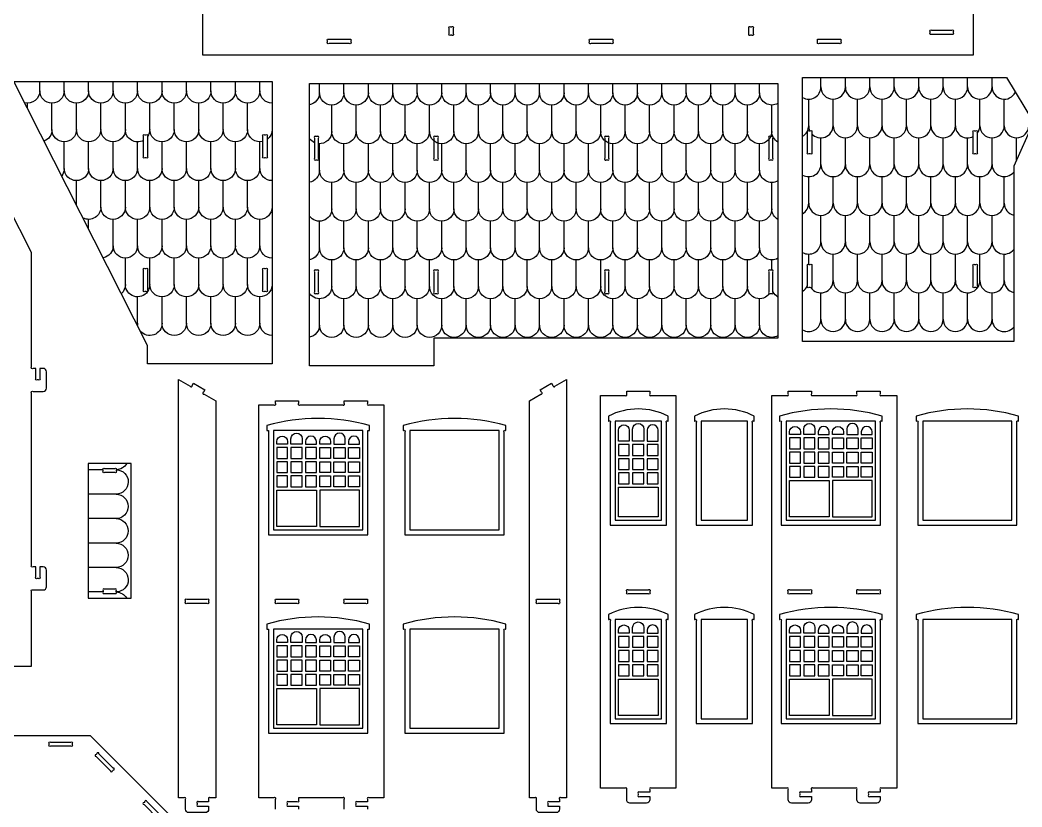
# Model space of a CAD drawing. Extents: x -923 to 1153, y -842 to 974.
# Drawn here: x -401 to 326, y -552 to 19 of the extents above; entities that cross this region are included whole.
import ezdxf

# ---------------------------------------------------------------- set-up
doc = ezdxf.new("R2010")
doc.units = 0
doc.header["$MEASUREMENT"] = 0
doc.layers.get('0').update_dxf_attribs({"linetype": 'CONTINUOUS'})

msp = doc.modelspace()

# ---------------------------------------------------------------- linework, layer by layer
for points in [[(290.22, 29.35), (290.22, -6.03), (-268.72, -6.03), (-268.72, 44.93)], [(-386.93, -32.1), (-386.93, -25.24)], [(-369.19, -32.1), (-369.19, -25.24)], [(-351.45, -32.1), (-351.45, -25.24)], [(-333.71, -32.1), (-333.71, -25.24)], [(-315.97, -32.1), (-315.97, -25.24)], [(-298.23, -32.1), (-298.23, -25.24)], [(-280.49, -32.1), (-280.49, -25.24)], [(-262.75, -32.1), (-262.75, -25.24)], [(-245.01, -32.1), (-245.01, -25.24)], [(-227.27, -32.1), (-227.27, -25.24)], [(-184, -33.45), (-184, -26.59)], [(-166.26, -33.45), (-166.26, -26.59)], [(-148.52, -33.45), (-148.52, -26.59)], [(-130.78, -33.45), (-130.78, -26.59)], [(-113.04, -33.45), (-113.04, -26.59)], [(-95.3, -33.45), (-95.3, -26.59)], [(-77.56, -33.45), (-77.56, -26.59)], [(-59.82, -33.45), (-59.82, -26.59)], [(-42.08, -33.45), (-42.08, -26.59)], [(-24.34, -33.45), (-24.34, -26.59)], [(-6.6, -33.45), (-6.6, -26.59)], [(11.14, -33.45), (11.14, -26.59)], [(28.88, -33.45), (28.88, -26.59)], [(46.62, -33.45), (46.62, -26.59)], [(64.36, -33.45), (64.36, -26.59)], [(82.1, -33.45), (82.1, -26.59)], [(99.84, -33.45), (99.84, -26.59)], [(117.58, -33.45), (117.58, -26.59)], [(135.32, -33.45), (135.32, -26.59)], [(179.76, -29.21), (179.76, -22.35)], [(197.5, -29.21), (197.5, -22.35)], [(215.24, -29.21), (215.24, -22.35)], [(232.98, -29.21), (232.98, -22.35)], [(250.72, -29.21), (250.72, -22.35)], [(268.46, -29.21), (268.46, -22.35)], [(286.2, -29.21), (286.2, -22.35)], [(303.94, -29.21), (303.94, -22.35)], [(-395.8, -44.71), (-395.8, -40.97)], [(-378.06, -60.2), (-378.06, -40.97)], [(-360.32, -60.2), (-360.32, -40.97)], [(-342.58, -60.2), (-342.58, -40.97)], [(-324.84, -60.2), (-324.84, -40.97)], [(-307.1, -60.2), (-307.1, -40.97)], [(-289.36, -60.2), (-289.36, -40.97)], [(-271.62, -60.2), (-271.62, -40.97)], [(-253.88, -60.2), (-253.88, -40.97)], [(-236.14, -60.2), (-236.14, -40.97)], [(-175.13, -61.55), (-175.13, -42.32)], [(-157.39, -61.55), (-157.39, -42.32)], [(-139.65, -61.55), (-139.65, -42.32)], [(-121.91, -61.55), (-121.91, -42.32)], [(-104.17, -61.55), (-104.17, -42.32)], [(-86.43, -61.55), (-86.43, -42.32)], [(-68.69, -61.55), (-68.69, -42.32)], [(-50.95, -61.55), (-50.95, -42.32)], [(-33.21, -61.55), (-33.21, -42.32)], [(-15.47, -61.55), (-15.47, -42.32)], [(2.27, -61.55), (2.27, -42.32)], [(20.01, -61.55), (20.01, -42.32)], [(37.75, -61.55), (37.75, -42.32)], [(55.49, -61.55), (55.49, -42.32)], [(73.23, -61.55), (73.23, -42.32)], [(90.97, -61.55), (90.97, -42.32)], [(108.71, -61.55), (108.71, -42.32)], [(126.45, -61.55), (126.45, -42.32)], [(144.19, -61.55), (144.19, -42.32)], [(170.89, -57.31), (170.89, -38.08)], [(188.63, -57.31), (188.63, -38.08)], [(206.37, -57.31), (206.37, -38.08)], [(224.11, -57.31), (224.11, -38.08)], [(241.85, -57.31), (241.85, -38.08)], [(259.59, -57.31), (259.59, -38.08)], [(277.33, -57.31), (277.33, -38.08)], [(295.07, -57.31), (295.07, -38.08)], [(312.81, -57.31), (312.81, -38.08)], [(-369.19, -88.31), (-369.19, -69.07)], [(-351.45, -88.31), (-351.45, -69.07)], [(-333.71, -88.31), (-333.71, -69.07)], [(-315.97, -88.31), (-315.97, -69.07)], [(-298.23, -88.31), (-298.23, -69.07)], [(-280.49, -88.31), (-280.49, -69.07)], [(-262.75, -88.31), (-262.75, -69.07)], [(-245.01, -88.31), (-245.01, -69.07)], [(-227.27, -88.31), (-227.27, -69.07)], [(-184, -89.66), (-184, -70.42)], [(-166.26, -89.66), (-166.26, -70.42)], [(-148.52, -89.66), (-148.52, -70.42)], [(-130.78, -89.66), (-130.78, -70.42)], [(-113.04, -89.66), (-113.04, -70.42)], [(-95.3, -89.66), (-95.3, -70.42)], [(-77.56, -89.66), (-77.56, -70.42)], [(-59.82, -89.66), (-59.82, -70.42)], [(-42.08, -89.66), (-42.08, -70.42)], [(-24.34, -89.66), (-24.34, -70.42)], [(-6.6, -89.66), (-6.6, -70.42)], [(11.14, -89.66), (11.14, -70.42)], [(28.88, -89.66), (28.88, -70.42)], [(46.62, -89.66), (46.62, -70.42)], [(64.36, -89.66), (64.36, -70.42)], [(82.1, -89.66), (82.1, -70.42)], [(99.84, -89.66), (99.84, -70.42)], [(117.58, -89.66), (117.58, -70.42)], [(135.32, -89.66), (135.32, -70.42)], [(179.76, -85.42), (179.76, -66.18)], [(197.5, -85.42), (197.5, -66.18)], [(215.24, -85.42), (215.24, -66.18)], [(232.98, -85.42), (232.98, -66.18)], [(250.72, -85.42), (250.72, -66.18)], [(268.46, -85.42), (268.46, -66.18)], [(286.2, -85.42), (286.2, -66.18)], [(303.94, -85.42), (303.94, -66.18)], [(321.68, -82.24), (321.68, -66.18)], [(170.89, -113.52), (170.89, -94.29)], [(188.63, -113.52), (188.63, -94.29)], [(206.37, -113.52), (206.37, -94.29)], [(224.11, -113.52), (224.11, -94.29)], [(241.85, -113.52), (241.85, -94.29)], [(259.59, -113.52), (259.59, -94.29)], [(277.33, -113.52), (277.33, -94.29)], [(295.07, -113.52), (295.07, -94.29)], [(312.81, -113.52), (312.81, -94.29)], [(-360.32, -114.78), (-360.32, -97.18)], [(-342.58, -116.41), (-342.58, -97.18)], [(-324.84, -116.41), (-324.84, -97.18)], [(-307.1, -116.41), (-307.1, -97.18)], [(-289.36, -116.41), (-289.36, -97.18)], [(-271.62, -116.41), (-271.62, -97.18)], [(-253.88, -116.41), (-253.88, -97.18)], [(-236.14, -116.41), (-236.14, -97.18)], [(-175.13, -117.76), (-175.13, -98.53)], [(-157.39, -117.76), (-157.39, -98.53)], [(-139.65, -117.76), (-139.65, -98.53)], [(-121.91, -117.76), (-121.91, -98.53)], [(-104.17, -117.76), (-104.17, -98.53)], [(-86.43, -117.76), (-86.43, -98.53)], [(-68.69, -117.76), (-68.69, -98.53)], [(-50.95, -117.76), (-50.95, -98.53)], [(-33.21, -117.76), (-33.21, -98.53)], [(-15.47, -117.76), (-15.47, -98.53)], [(2.27, -117.76), (2.27, -98.53)], [(20.01, -117.76), (20.01, -98.53)], [(37.75, -117.76), (37.75, -98.53)], [(55.49, -117.76), (55.49, -98.53)], [(73.23, -117.76), (73.23, -98.53)], [(90.97, -117.76), (90.97, -98.53)], [(108.71, -117.76), (108.71, -98.53)], [(126.45, -117.76), (126.45, -98.53)], [(144.19, -117.76), (144.19, -98.53)], [(179.76, -141.62), (179.76, -122.39)], [(197.5, -141.62), (197.5, -122.39)], [(215.24, -141.62), (215.24, -122.39)], [(232.98, -141.62), (232.98, -122.39)], [(250.72, -141.62), (250.72, -122.39)], [(268.46, -141.62), (268.46, -122.39)], [(286.2, -141.62), (286.2, -122.39)], [(303.94, -141.62), (303.94, -122.39)], [(-351.45, -132.29), (-351.45, -125.28)], [(-333.71, -144.52), (-333.71, -125.28)], [(-315.97, -144.52), (-315.97, -125.28)], [(-298.23, -144.52), (-298.23, -125.28)], [(-280.49, -144.52), (-280.49, -125.28)], [(-262.75, -144.52), (-262.75, -125.28)], [(-245.01, -144.52), (-245.01, -125.28)], [(-227.27, -144.52), (-227.27, -125.28)], [(-184, -145.86), (-184, -126.63)], [(-166.26, -145.86), (-166.26, -126.63)], [(-148.52, -145.86), (-148.52, -126.63)], [(-130.78, -145.86), (-130.78, -126.63)], [(-113.04, -145.86), (-113.04, -126.63)], [(-95.3, -145.86), (-95.3, -126.63)], [(-77.56, -145.86), (-77.56, -126.63)], [(-59.82, -145.86), (-59.82, -126.63)], [(-42.08, -145.86), (-42.08, -126.63)], [(-24.34, -145.86), (-24.34, -126.63)], [(-6.6, -145.86), (-6.6, -126.63)], [(11.14, -145.86), (11.14, -126.63)], [(28.88, -145.86), (28.88, -126.63)], [(46.62, -145.86), (46.62, -126.63)], [(64.36, -145.86), (64.36, -126.63)], [(82.1, -145.86), (82.1, -126.63)], [(99.84, -145.86), (99.84, -126.63)], [(117.58, -145.86), (117.58, -126.63)], [(135.32, -145.86), (135.32, -126.63)], [(170.89, -158), (170.89, -150.49)], [(188.63, -169.73), (188.63, -150.49)], [(206.37, -169.73), (206.37, -150.49)], [(224.11, -169.73), (224.11, -150.49)], [(241.85, -169.73), (241.85, -150.49)], [(259.59, -169.73), (259.59, -150.49)], [(277.33, -169.73), (277.33, -150.49)], [(295.07, -169.73), (295.07, -150.49)], [(312.81, -169.73), (312.81, -150.49)], [(-324.84, -172.62), (-324.84, -153.39)], [(-307.1, -172.62), (-307.1, -153.39)], [(-289.36, -172.62), (-289.36, -153.39)], [(-271.62, -172.62), (-271.62, -153.39)], [(-253.88, -172.62), (-253.88, -153.39)], [(-236.14, -172.62), (-236.14, -153.39)], [(-175.13, -173.97), (-175.13, -154.73)], [(-157.39, -173.97), (-157.39, -154.73)], [(-139.65, -173.97), (-139.65, -154.73)], [(-121.91, -173.97), (-121.91, -154.73)], [(-104.17, -173.97), (-104.17, -154.73)], [(-86.43, -173.97), (-86.43, -154.73)], [(-68.69, -173.97), (-68.69, -154.73)], [(-50.95, -173.97), (-50.95, -154.73)], [(-33.21, -173.97), (-33.21, -154.73)], [(-15.47, -173.97), (-15.47, -154.73)], [(2.27, -173.97), (2.27, -154.73)], [(20.01, -173.97), (20.01, -154.73)], [(37.75, -173.97), (37.75, -154.73)], [(55.49, -173.97), (55.49, -154.73)], [(73.23, -173.97), (73.23, -154.73)], [(90.97, -173.97), (90.97, -154.73)], [(108.71, -173.97), (108.71, -154.73)], [(126.45, -173.97), (126.45, -154.73)], [(144.19, -162.24), (144.19, -154.73)], [(-315.97, -200.72), (-315.97, -181.49)], [(-298.23, -200.72), (-298.23, -181.49)], [(-280.49, -200.72), (-280.49, -181.49)], [(-262.75, -200.72), (-262.75, -181.49)], [(-245.01, -200.72), (-245.01, -181.49)], [(-227.27, -200.72), (-227.27, -181.49)], [(179.76, -197.83), (179.76, -178.6)], [(197.5, -197.83), (197.5, -178.6)], [(215.24, -197.83), (215.24, -178.6)], [(232.98, -197.83), (232.98, -178.6)], [(250.72, -197.83), (250.72, -178.6)], [(268.46, -197.83), (268.46, -178.6)], [(286.2, -197.83), (286.2, -178.6)], [(303.94, -197.83), (303.94, -178.6)], [(-184, -202.07), (-184, -182.84)], [(-166.26, -202.07), (-166.26, -182.84)], [(-148.52, -202.07), (-148.52, -182.84)], [(-130.78, -202.07), (-130.78, -182.84)], [(-113.04, -202.07), (-113.04, -182.84)], [(-95.3, -202.07), (-95.3, -182.84)], [(-77.56, -202.07), (-77.56, -182.84)], [(-59.82, -202.07), (-59.82, -182.84)], [(-42.08, -202.07), (-42.08, -182.84)], [(-24.34, -202.07), (-24.34, -182.84)], [(-6.6, -202.07), (-6.6, -182.84)], [(11.14, -202.07), (11.14, -182.84)], [(28.88, -202.07), (28.88, -182.84)], [(46.62, -202.07), (46.62, -182.84)], [(64.36, -202.07), (64.36, -182.84)], [(82.1, -202.07), (82.1, -182.84)], [(99.84, -202.07), (99.84, -182.84)], [(117.58, -202.07), (117.58, -182.84)], [(135.32, -202.07), (135.32, -182.84)], [(-341.03, -306.99), (-351.82, -306.99)], [(-331.61, -324.73), (-351.82, -324.73)], [(-331.61, -342.47), (-351.82, -342.47)], [(-331.61, -360.21), (-351.82, -360.21)], [(-331.61, -377.95), (-351.82, -377.95)], [(-341.03, -395.69), (-351.82, -395.69)]]:
    msp.add_lwpolyline(points)
for points in [[(-86.92, 13.31), (-86.92, 9.43, -1), (-87.98, 8.37), (-88.86, 8.37, -1), (-89.92, 9.43), (-89.92, 13.31, -1), (-88.86, 14.37), (-87.98, 14.37, -1)], [(130.58, 13.31), (130.58, 9.43, -1), (129.52, 8.37), (128.64, 8.37, -1), (127.58, 9.43), (127.58, 13.31, -1), (128.64, 14.37), (129.52, 14.37, -1)], [(274.76, 8.97), (260.08, 8.97, -1), (259.02, 10.03), (259.02, 10.91, -1), (260.08, 11.97), (274.76, 11.97, -1), (275.82, 10.91), (275.82, 10.03, -1)], [(-177.06, 5.37), (-162.38, 5.37, -1), (-161.32, 4.31), (-161.32, 3.43, -1), (-162.38, 2.37), (-177.06, 2.37, -1), (-178.12, 3.43), (-178.12, 4.31, -1)], [(12.99, 5.37), (27.67, 5.37, -1), (28.73, 4.31), (28.73, 3.43, -1), (27.67, 2.37), (12.99, 2.37, -1), (11.93, 3.43), (11.93, 4.31, -1)], [(178.46, 5.37), (193.14, 5.37, -1), (194.2, 4.31), (194.2, 3.43, -1), (193.14, 2.37), (178.46, 2.37, -1), (177.4, 3.43), (177.4, 4.31, -1)], [(-308.66, -64.95), (-308.66, -79.63, -1), (-309.72, -80.69), (-310.6, -80.69, -1), (-311.66, -79.63), (-311.66, -64.95, -1), (-310.6, -63.89), (-309.72, -63.89, -1)], [(-222, -64.95), (-222, -79.63, -1), (-223.06, -80.69), (-223.93, -80.69, -1), (-225, -79.63), (-225, -64.95, -1), (-223.93, -63.89), (-223.06, -63.89, -1)], [(-187.65, -66.3), (-187.65, -80.98, 1), (-186.59, -82.04), (-185.71, -82.04, 1), (-184.65, -80.98), (-184.65, -66.3, 1), (-185.71, -65.24), (-186.59, -65.24, 1)], [(-100.99, -66.3), (-100.99, -80.98, 1), (-99.92, -82.04), (-99.05, -82.04, 1), (-97.99, -80.98), (-97.99, -66.3, 1), (-99.05, -65.24), (-99.92, -65.24, 1)], [(23.01, -66.3), (23.01, -80.98, 1), (24.07, -82.04), (24.95, -82.04, 1), (26.01, -80.98), (26.01, -66.3, 1), (24.95, -65.24), (24.07, -65.24, 1)], [(142.01, -66.3), (142.01, -80.98, 1), (143.08, -82.04), (143.95, -82.04, 1), (145.01, -80.98), (145.01, -66.3, 1), (143.95, -65.24), (143.08, -65.24, 1)], [(173.07, -62.06), (173.07, -76.74, -1), (172.01, -77.8), (171.13, -77.8, -1), (170.07, -76.74), (170.07, -62.06, -1), (171.13, -61), (172.01, -61, -1)], [(293.2, -62.06), (293.2, -76.74, -1), (292.14, -77.8), (291.26, -77.8, -1), (290.2, -76.74), (290.2, -62.06, -1), (291.26, -61), (292.14, -61, -1)], [(173.07, -159.06), (173.07, -173.74, -1), (172.01, -174.8), (171.13, -174.8, -1), (170.07, -173.74), (170.07, -159.06, -1), (171.13, -158), (172.01, -158, -1)], [(293.2, -159.06), (293.2, -173.74, -1), (292.14, -174.8), (291.26, -174.8, -1), (290.2, -173.74), (290.2, -159.06, -1), (291.26, -158), (292.14, -158, -1)], [(-308.66, -161.95), (-308.66, -176.63, -1), (-309.72, -177.69), (-310.6, -177.69, -1), (-311.66, -176.63), (-311.66, -161.95, -1), (-310.6, -160.89), (-309.72, -160.89, -1)], [(-222, -161.95), (-222, -176.63, -1), (-223.06, -177.69), (-223.93, -177.69, -1), (-225, -176.63), (-225, -161.95, -1), (-223.93, -160.89), (-223.06, -160.89, -1)], [(-187.65, -163.3), (-187.65, -177.98, 1), (-186.59, -179.04), (-185.71, -179.04, 1), (-184.65, -177.98), (-184.65, -163.3, 1), (-185.71, -162.24), (-186.59, -162.24, 1)], [(-100.99, -163.3), (-100.99, -177.98, 1), (-99.92, -179.04), (-99.05, -179.04, 1), (-97.99, -177.98), (-97.99, -163.3, 1), (-99.05, -162.24), (-99.92, -162.24, 1)], [(23.01, -163.3), (23.01, -177.98, 1), (24.07, -179.04), (24.95, -179.04, 1), (26.01, -177.98), (26.01, -163.3, 1), (24.95, -162.24), (24.07, -162.24, 1)], [(142.01, -163.3), (142.01, -177.98, 1), (143.08, -179.04), (143.95, -179.04, 1), (145.01, -177.98), (145.01, -163.3, 1), (143.95, -162.24), (143.08, -162.24, 1)], [(-259.3, -544.99), (-263.34, -544.99, 1), (-264.4, -546.05), (-264.4, -547.99), (-271.74, -547.99, 1), (-272.8, -549.05), (-272.8, -549.93, 1), (-271.74, -550.99), (-264.4, -550.99), (-264.4, -553.39, -0.414214), (-266.8, -555.79), (-278.8, -555.79, -0.414214), (-281.2, -553.39), (-281.2, -546.05, 1), (-282.26, -544.99), (-286.3, -544.99), (-286.3, -241.4), (-277.88, -246.26, 1), (-276.43, -245.88), (-275.46, -244.2), (-267.15, -249), (-268.12, -250.68, 1), (-267.73, -252.12), (-259.3, -256.99)], [(-15.59, -244.2), (-14.62, -245.88, 1), (-13.18, -246.26), (-4.75, -241.4), (-4.75, -544.99), (-8.79, -544.99, 1), (-9.85, -546.05), (-9.85, -547.99), (-17.19, -547.99, 1), (-18.25, -549.05), (-18.25, -549.93, 1), (-17.19, -550.99), (-9.85, -550.99), (-9.85, -553.39, -0.414214), (-12.25, -555.79), (-24.25, -555.79, -0.414214), (-26.65, -553.39), (-26.65, -546.05, 1), (-27.71, -544.99), (-31.75, -544.99), (-31.75, -256.99), (-23.33, -252.12, 1), (-22.94, -250.68), (-23.91, -249)], [(38.86, -546.42), (38.86, -539.09, 1), (37.8, -538.02), (19.92, -538.02), (19.92, -253.02), (37.8, -253.02, 1), (38.86, -251.96), (38.86, -250.02), (55.66, -250.02), (55.66, -251.96, 1), (56.72, -253.02), (74.6, -253.02), (74.6, -538.02), (56.72, -538.02, 1), (55.66, -539.09), (55.66, -541.02), (48.32, -541.02, 1), (47.26, -542.09), (47.26, -542.96, 1), (48.32, -544.02), (55.66, -544.02), (55.66, -546.42, -0.414214), (53.26, -548.82), (41.26, -548.82, -0.414214)], [(208.34, -548.82, -0.414214), (205.94, -546.42), (205.94, -539.09, 1), (204.88, -538.02), (173.92, -538.02, 1), (172.86, -539.09), (172.86, -541.02), (165.52, -541.02, 1), (164.46, -542.09), (164.46, -542.96, 1), (165.52, -544.02), (172.86, -544.02), (172.86, -546.42, -0.414214), (170.46, -548.82), (158.46, -548.82, -0.414214), (156.06, -546.42), (156.06, -539.09, 1), (155, -538.02), (144.06, -538.02), (144.06, -253.02), (155, -253.02, 1), (156.06, -251.96), (156.06, -250.02), (172.86, -250.02), (172.86, -251.96, 1), (173.92, -253.02), (204.88, -253.02, 1), (205.94, -251.96), (205.94, -250.02), (222.74, -250.02), (222.74, -251.96, 1), (223.8, -253.02), (234.74, -253.02), (234.74, -538.02), (223.8, -538.02, 1), (222.74, -539.09), (222.74, -541.02), (215.4, -541.02, 1), (214.34, -542.09), (214.34, -542.96, 1), (215.4, -544.02), (222.74, -544.02), (222.74, -546.42, -0.414214), (220.34, -548.82)], [(25.66, -271.62), (25.8, -271.62, -1), (26.86, -272.69), (26.86, -347.22), (67.66, -347.22), (67.66, -272.69, -1), (68.72, -271.62), (68.86, -271.62), (68.86, -268.02, 0.238913), (25.66, -268.02)], [(88.16, -271.62), (88.29, -271.62, -1), (89.36, -272.69), (89.36, -347.22), (130.16, -347.22), (130.16, -272.69, -1), (131.22, -271.62), (131.36, -271.62), (131.36, -268.02, 0.238913), (88.16, -268.02)], [(149.8, -271.62), (149.94, -271.62, -1), (151, -272.69), (151, -347.22), (223, -347.22), (223, -272.69, -1), (224.06, -271.62), (224.2, -271.62), (224.2, -268.02, 0.138723), (149.8, -268.02)], [(248.8, -271.62), (248.94, -271.62, -1), (250, -272.69), (250, -347.22), (322, -347.22), (322, -272.69, -1), (323.06, -271.62), (323.2, -271.62), (323.2, -268.02, 0.138723), (248.8, -268.02)], [(-221.02, -278.59), (-221.02, -354.19), (-149.02, -354.19), (-149.02, -278.59), (-147.82, -278.59), (-147.82, -274.99, 0.138723), (-222.22, -274.99), (-222.22, -278.59)], [(-123.22, -278.59), (-123.08, -278.59, -1), (-122.02, -279.65), (-122.02, -354.19), (-50.02, -354.19), (-50.02, -279.65, -1), (-48.96, -278.59), (-48.82, -278.59), (-48.82, -274.99, 0.138723), (-123.22, -274.99)], [(40.78, -278.36), (40.78, -286.28), (32.86, -286.28), (32.86, -278.36, -1)], [(43.18, -286.28), (43.18, -277.5, -1), (51.34, -277.5), (51.34, -286.28)], [(53.74, -278.36), (53.74, -286.28), (61.66, -286.28), (61.66, -278.36, 1)], [(164.92, -279.56), (164.92, -281.48), (157, -281.48), (157, -279.56, -1)], [(167.32, -281.48), (167.32, -277.5, -1), (175.48, -277.5), (175.48, -281.48)], [(177.88, -279.56), (177.88, -281.48), (185.8, -281.48), (185.8, -279.56, 1)], [(196.12, -279.56), (196.12, -281.48), (188.2, -281.48), (188.2, -279.56, -1)], [(206.68, -281.48), (206.68, -277.5, 1), (198.52, -277.5), (198.52, -281.48)], [(209.08, -279.56), (209.08, -281.48), (217, -281.48), (217, -279.56, 1)], [(-207.1, -286.53), (-207.1, -288.45), (-215.02, -288.45), (-215.02, -286.53, -1)], [(-204.7, -288.45), (-204.7, -284.47, -1), (-196.54, -284.47), (-196.54, -288.45)], [(-194.14, -286.53), (-194.14, -288.45), (-186.22, -288.45), (-186.22, -286.53, 1)], [(-175.9, -286.53), (-175.9, -288.45), (-183.82, -288.45), (-183.82, -286.53, -1)], [(-165.34, -288.45), (-165.34, -284.47, 1), (-173.5, -284.47), (-173.5, -288.45)], [(-162.94, -286.53), (-162.94, -288.45), (-155.02, -288.45), (-155.02, -286.53, 1)], [(-339.97, -306), (-332.49, -306, -1), (-331.43, -307.06), (-331.43, -307.94, -1), (-332.49, -309), (-339.97, -309, -1), (-341.03, -307.94), (-341.03, -307.06, -1)], [(-339.97, -396.68), (-332.49, -396.68, 1), (-331.43, -395.61), (-331.43, -394.74, 1), (-332.49, -393.68), (-339.97, -393.68, 1), (-341.03, -394.74), (-341.03, -395.61, 1)], [(39.92, -394.02), (54.6, -394.02, -1), (55.66, -395.09), (55.66, -395.96, -1), (54.6, -397.02), (39.92, -397.02, -1), (38.86, -395.96), (38.86, -395.09, -1)], [(157.12, -394.02), (171.8, -394.02, -1), (172.86, -395.09), (172.86, -395.96, -1), (171.8, -397.02), (157.12, -397.02, -1), (156.06, -395.96), (156.06, -395.09, -1)], [(207, -394.02), (221.68, -394.02, -1), (222.74, -395.09), (222.74, -395.96, -1), (221.68, -397.02), (207, -397.02, -1), (205.94, -395.96), (205.94, -395.09, -1)], [(-280.14, -400.99), (-265.46, -400.99, -1), (-264.4, -402.05), (-264.4, -402.93, -1), (-265.46, -403.99), (-280.14, -403.99, -1), (-281.2, -402.93), (-281.2, -402.05, -1)], [(-214.89, -400.99), (-200.22, -400.99, -1), (-199.16, -402.05), (-199.16, -402.93, -1), (-200.22, -403.99), (-214.89, -403.99, -1), (-215.96, -402.93), (-215.96, -402.05, -1)], [(-165.02, -400.99), (-150.34, -400.99, -1), (-149.28, -402.05), (-149.28, -402.93, -1), (-150.34, -403.99), (-165.02, -403.99, -1), (-166.08, -402.93), (-166.08, -402.05, -1)], [(-10.91, -403.99), (-25.59, -403.99, -1), (-26.65, -402.93), (-26.65, -402.05, -1), (-25.59, -400.99), (-10.91, -400.99, -1), (-9.85, -402.05), (-9.85, -402.93, -1)], [(25.66, -415.62), (25.8, -415.62, -1), (26.86, -416.69), (26.86, -491.22), (67.66, -491.22), (67.66, -416.69, -1), (68.72, -415.62), (68.86, -415.62), (68.86, -412.02, 0.238913), (25.66, -412.02)], [(88.16, -415.62), (88.29, -415.62, -1), (89.36, -416.69), (89.36, -491.22), (130.16, -491.22), (130.16, -416.69, -1), (131.22, -415.62), (131.36, -415.62), (131.36, -412.02, 0.238913), (88.16, -412.02)], [(149.8, -415.62), (149.94, -415.62, -1), (151, -416.69), (151, -491.22), (223, -491.22), (223, -416.69, -1), (224.06, -415.62), (224.2, -415.62), (224.2, -412.02, 0.138723), (149.8, -412.02)], [(248.8, -415.62), (248.94, -415.62, -1), (250, -416.69), (250, -491.22), (322, -491.22), (322, -416.69, -1), (323.06, -415.62), (323.2, -415.62), (323.2, -412.02, 0.138723), (248.8, -412.02)], [(-221.02, -422.59), (-221.02, -498.19), (-149.02, -498.19), (-149.02, -422.59), (-147.82, -422.59), (-147.82, -418.99, 0.138723), (-222.22, -418.99), (-222.22, -422.59)], [(-123.22, -422.59), (-123.08, -422.59, -1), (-122.02, -423.65), (-122.02, -498.19), (-50.02, -498.19), (-50.02, -423.65, -1), (-48.96, -422.59), (-48.82, -422.59), (-48.82, -418.99, 0.138723), (-123.22, -418.99)], [(40.78, -423.56), (40.78, -425.48), (32.86, -425.48), (32.86, -423.56, -1)], [(43.18, -425.48), (43.18, -421.5, -1), (51.34, -421.5), (51.34, -425.48)], [(53.74, -423.56), (53.74, -425.48), (61.66, -425.48), (61.66, -423.56, 1)], [(164.92, -423.56), (164.92, -425.48), (157, -425.48), (157, -423.56, -1)], [(167.32, -425.48), (167.32, -421.5, -1), (175.48, -421.5), (175.48, -425.48)], [(177.88, -423.56), (177.88, -425.48), (185.8, -425.48), (185.8, -423.56, 1)], [(196.12, -423.56), (196.12, -425.48), (188.2, -425.48), (188.2, -423.56, -1)], [(206.68, -425.48), (206.68, -421.5, 1), (198.52, -421.5), (198.52, -425.48)], [(209.08, -423.56), (209.08, -425.48), (217, -425.48), (217, -423.56, 1)], [(-207.1, -430.53), (-207.1, -432.45), (-215.02, -432.45), (-215.02, -430.53, -1)], [(-204.7, -432.45), (-204.7, -428.47, -1), (-196.54, -428.47), (-196.54, -432.45)], [(-194.14, -430.53), (-194.14, -432.45), (-186.22, -432.45), (-186.22, -430.53, 1)], [(-175.9, -430.53), (-175.9, -432.45), (-183.82, -432.45), (-183.82, -430.53, -1)], [(-165.34, -432.45), (-165.34, -428.47, 1), (-173.5, -428.47), (-173.5, -432.45)], [(-162.94, -430.53), (-162.94, -432.45), (-155.02, -432.45), (-155.02, -430.53, 1)], [(-379.04, -504.59), (-364.36, -504.59, -1), (-363.3, -505.65), (-363.3, -506.53, -1), (-364.36, -507.59), (-379.04, -507.59, -1), (-380.1, -506.53), (-380.1, -505.65, -1)], [(-345.46, -513.04), (-346.09, -513.66, 1), (-346.09, -515.16), (-335.71, -525.54, 1), (-334.21, -525.54), (-333.58, -524.92, 1), (-333.58, -523.42), (-343.96, -513.04, 1)], [(-311.29, -549.95), (-300.91, -560.33, 1), (-299.41, -560.33), (-298.79, -559.71, 1), (-298.79, -558.21), (-309.17, -547.83, 1), (-310.67, -547.83), (-311.29, -548.45, 1)]]:
    msp.add_lwpolyline(points, format="xyb", close=True)
for points in [[(-308.66, -216.79), (-405.65, -25.24), (-218.4, -25.24), (-218.4, -230.24), (-308.66, -230.24)], [(148.61, -211.48), (-10.31, -211.48), (-100.99, -211.48), (-100.99, -231.58), (-191.25, -231.58), (-191.25, -26.59), (148.61, -26.59)], [(319.68, -86.67), (319.68, -213.9), (166.47, -213.9), (166.47, -22.35), (314.34, -22.35), (334.04, -54.8)], [(64.06, -271.62), (30.46, -271.62), (30.46, -343.62), (64.06, -343.62)], [(126.56, -271.62), (92.96, -271.62), (92.96, -343.62), (126.56, -343.62)], [(219.4, -271.62), (154.6, -271.62), (154.6, -343.62), (219.4, -343.62)], [(318.4, -271.62), (253.6, -271.62), (253.6, -343.62), (318.4, -343.62)], [(-152.62, -278.59), (-217.42, -278.59), (-217.42, -350.59), (-152.62, -350.59)], [(-53.62, -278.59), (-118.42, -278.59), (-118.42, -350.59), (-53.62, -350.59)], [(32.86, -296.6), (40.78, -296.6), (40.78, -288.68), (32.86, -288.68)], [(43.18, -296.6), (51.34, -296.6), (51.34, -288.68), (43.18, -288.68)], [(53.74, -296.6), (61.66, -296.6), (61.66, -288.68), (53.74, -288.68)], [(157, -291.8), (164.92, -291.8), (164.92, -283.88), (157, -283.88)], [(167.32, -291.8), (175.48, -291.8), (175.48, -283.88), (167.32, -283.88)], [(177.88, -291.8), (185.8, -291.8), (185.8, -283.88), (177.88, -283.88)], [(196.12, -291.8), (188.2, -291.8), (188.2, -283.88), (196.12, -283.88)], [(206.68, -291.8), (198.52, -291.8), (198.52, -283.88), (206.68, -283.88)], [(217, -291.8), (209.08, -291.8), (209.08, -283.88), (217, -283.88)], [(-215.02, -298.77), (-207.1, -298.77), (-207.1, -290.85), (-215.02, -290.85)], [(-204.7, -298.77), (-196.54, -298.77), (-196.54, -290.85), (-204.7, -290.85)], [(-194.14, -298.77), (-186.22, -298.77), (-186.22, -290.85), (-194.14, -290.85)], [(-175.9, -298.77), (-183.82, -298.77), (-183.82, -290.85), (-175.9, -290.85)], [(-165.34, -298.77), (-173.5, -298.77), (-173.5, -290.85), (-165.34, -290.85)], [(-155.02, -298.77), (-162.94, -298.77), (-162.94, -290.85), (-155.02, -290.85)], [(157, -302.12), (164.92, -302.12), (164.92, -294.2), (157, -294.2)], [(167.32, -302.12), (175.48, -302.12), (175.48, -294.2), (167.32, -294.2)], [(177.88, -302.12), (185.8, -302.12), (185.8, -294.2), (177.88, -294.2)], [(196.12, -302.12), (188.2, -302.12), (188.2, -294.2), (196.12, -294.2)], [(206.68, -302.12), (198.52, -302.12), (198.52, -294.2), (206.68, -294.2)], [(217, -302.12), (209.08, -302.12), (209.08, -294.2), (217, -294.2)], [(-351.82, -400.28), (-320.64, -400.28), (-320.64, -302.4), (-351.82, -302.4)], [(-215.02, -309.09), (-207.1, -309.09), (-207.1, -301.17), (-215.02, -301.17)], [(-204.7, -309.09), (-196.54, -309.09), (-196.54, -301.17), (-204.7, -301.17)], [(-194.14, -309.09), (-186.22, -309.09), (-186.22, -301.17), (-194.14, -301.17)], [(-175.9, -309.09), (-183.82, -309.09), (-183.82, -301.17), (-175.9, -301.17)], [(-165.34, -309.09), (-173.5, -309.09), (-173.5, -301.17), (-165.34, -301.17)], [(-155.02, -309.09), (-162.94, -309.09), (-162.94, -301.17), (-155.02, -301.17)], [(32.86, -306.92), (40.78, -306.92), (40.78, -299), (32.86, -299)], [(43.18, -306.92), (51.34, -306.92), (51.34, -299), (43.18, -299)], [(53.74, -306.92), (61.66, -306.92), (61.66, -299), (53.74, -299)], [(157, -312.44), (164.92, -312.44), (164.92, -304.52), (157, -304.52)], [(167.32, -312.44), (175.48, -312.44), (175.48, -304.52), (167.32, -304.52)], [(177.88, -312.44), (185.8, -312.44), (185.8, -304.52), (177.88, -304.52)], [(196.12, -312.44), (188.2, -312.44), (188.2, -304.52), (196.12, -304.52)], [(206.68, -312.44), (198.52, -312.44), (198.52, -304.52), (206.68, -304.52)], [(217, -312.44), (209.08, -312.44), (209.08, -304.52), (217, -304.52)], [(-215.02, -319.41), (-207.1, -319.41), (-207.1, -311.49), (-215.02, -311.49)], [(-204.7, -319.41), (-196.54, -319.41), (-196.54, -311.49), (-204.7, -311.49)], [(-194.14, -319.41), (-186.22, -319.41), (-186.22, -311.49), (-194.14, -311.49)], [(-175.9, -319.41), (-183.82, -319.41), (-183.82, -311.49), (-175.9, -311.49)], [(-165.34, -319.41), (-173.5, -319.41), (-173.5, -311.49), (-165.34, -311.49)], [(-155.02, -319.41), (-162.94, -319.41), (-162.94, -311.49), (-155.02, -311.49)], [(32.86, -317.24), (40.78, -317.24), (40.78, -309.32), (32.86, -309.32)], [(43.18, -317.24), (51.34, -317.24), (51.34, -309.32), (43.18, -309.32)], [(53.74, -317.24), (61.66, -317.24), (61.66, -309.32), (53.74, -309.32)], [(61.66, -341.22), (32.86, -341.22), (32.86, -319.64), (61.66, -319.64)], [(185.8, -341.22), (157, -341.22), (157, -314.84), (185.8, -314.84)], [(188.2, -341.22), (217, -341.22), (217, -314.84), (188.2, -314.84)], [(-186.22, -348.19), (-215.02, -348.19), (-215.02, -321.81), (-186.22, -321.81)], [(-183.82, -348.19), (-155.02, -348.19), (-155.02, -321.81), (-183.82, -321.81)], [(64.06, -415.62), (30.46, -415.62), (30.46, -487.62), (64.06, -487.62)], [(126.56, -415.62), (92.96, -415.62), (92.96, -487.62), (126.56, -487.62)], [(219.4, -415.62), (154.6, -415.62), (154.6, -487.62), (219.4, -487.62)], [(318.4, -415.62), (253.6, -415.62), (253.6, -487.62), (318.4, -487.62)], [(-152.62, -422.59), (-217.42, -422.59), (-217.42, -494.59), (-152.62, -494.59)], [(-53.62, -422.59), (-118.42, -422.59), (-118.42, -494.59), (-53.62, -494.59)], [(32.86, -435.8), (40.78, -435.8), (40.78, -427.88), (32.86, -427.88)], [(43.18, -435.8), (51.34, -435.8), (51.34, -427.88), (43.18, -427.88)], [(53.74, -435.8), (61.66, -435.8), (61.66, -427.88), (53.74, -427.88)], [(157, -435.8), (164.92, -435.8), (164.92, -427.88), (157, -427.88)], [(167.32, -435.8), (175.48, -435.8), (175.48, -427.88), (167.32, -427.88)], [(177.88, -435.8), (185.8, -435.8), (185.8, -427.88), (177.88, -427.88)], [(196.12, -435.8), (188.2, -435.8), (188.2, -427.88), (196.12, -427.88)], [(206.68, -435.8), (198.52, -435.8), (198.52, -427.88), (206.68, -427.88)], [(217, -435.8), (209.08, -435.8), (209.08, -427.88), (217, -427.88)], [(-215.02, -442.77), (-207.1, -442.77), (-207.1, -434.85), (-215.02, -434.85)], [(-204.7, -442.77), (-196.54, -442.77), (-196.54, -434.85), (-204.7, -434.85)], [(-194.14, -442.77), (-186.22, -442.77), (-186.22, -434.85), (-194.14, -434.85)], [(-175.9, -442.77), (-183.82, -442.77), (-183.82, -434.85), (-175.9, -434.85)], [(-165.34, -442.77), (-173.5, -442.77), (-173.5, -434.85), (-165.34, -434.85)], [(-155.02, -442.77), (-162.94, -442.77), (-162.94, -434.85), (-155.02, -434.85)], [(32.86, -446.12), (40.78, -446.12), (40.78, -438.2), (32.86, -438.2)], [(43.18, -446.12), (51.34, -446.12), (51.34, -438.2), (43.18, -438.2)], [(53.74, -446.12), (61.66, -446.12), (61.66, -438.2), (53.74, -438.2)], [(157, -446.12), (164.92, -446.12), (164.92, -438.2), (157, -438.2)], [(167.32, -446.12), (175.48, -446.12), (175.48, -438.2), (167.32, -438.2)], [(177.88, -446.12), (185.8, -446.12), (185.8, -438.2), (177.88, -438.2)], [(196.12, -446.12), (188.2, -446.12), (188.2, -438.2), (196.12, -438.2)], [(206.68, -446.12), (198.52, -446.12), (198.52, -438.2), (206.68, -438.2)], [(217, -446.12), (209.08, -446.12), (209.08, -438.2), (217, -438.2)], [(-215.02, -453.09), (-207.1, -453.09), (-207.1, -445.17), (-215.02, -445.17)], [(-204.7, -453.09), (-196.54, -453.09), (-196.54, -445.17), (-204.7, -445.17)], [(-194.14, -453.09), (-186.22, -453.09), (-186.22, -445.17), (-194.14, -445.17)], [(-175.9, -453.09), (-183.82, -453.09), (-183.82, -445.17), (-175.9, -445.17)], [(-165.34, -453.09), (-173.5, -453.09), (-173.5, -445.17), (-165.34, -445.17)], [(-155.02, -453.09), (-162.94, -453.09), (-162.94, -445.17), (-155.02, -445.17)], [(32.86, -456.44), (40.78, -456.44), (40.78, -448.52), (32.86, -448.52)], [(43.18, -456.44), (51.34, -456.44), (51.34, -448.52), (43.18, -448.52)], [(53.74, -456.44), (61.66, -456.44), (61.66, -448.52), (53.74, -448.52)], [(157, -456.44), (164.92, -456.44), (164.92, -448.52), (157, -448.52)], [(167.32, -456.44), (175.48, -456.44), (175.48, -448.52), (167.32, -448.52)], [(177.88, -456.44), (185.8, -456.44), (185.8, -448.52), (177.88, -448.52)], [(196.12, -456.44), (188.2, -456.44), (188.2, -448.52), (196.12, -448.52)], [(206.68, -456.44), (198.52, -456.44), (198.52, -448.52), (206.68, -448.52)], [(217, -456.44), (209.08, -456.44), (209.08, -448.52), (217, -448.52)], [(-215.02, -463.41), (-207.1, -463.41), (-207.1, -455.49), (-215.02, -455.49)], [(-204.7, -463.41), (-196.54, -463.41), (-196.54, -455.49), (-204.7, -455.49)], [(-194.14, -463.41), (-186.22, -463.41), (-186.22, -455.49), (-194.14, -455.49)], [(-175.9, -463.41), (-183.82, -463.41), (-183.82, -455.49), (-175.9, -455.49)], [(-165.34, -463.41), (-173.5, -463.41), (-173.5, -455.49), (-165.34, -455.49)], [(-155.02, -463.41), (-162.94, -463.41), (-162.94, -455.49), (-155.02, -455.49)], [(61.66, -485.22), (32.86, -485.22), (32.86, -458.84), (61.66, -458.84)], [(185.8, -485.22), (157, -485.22), (157, -458.84), (185.8, -458.84)], [(188.2, -485.22), (217, -485.22), (217, -458.84), (188.2, -458.84)], [(-186.22, -492.19), (-215.02, -492.19), (-215.02, -465.81), (-186.22, -465.81)], [(-183.82, -492.19), (-155.02, -492.19), (-155.02, -465.81), (-183.82, -465.81)], [(-922.81, -569.71), (-892.81, -569.71), (-892.81, -530.85), (-845.01, -483.05), (-741.41, -483.05), (-693.61, -530.85), (-693.61, -539.71), (-657.16, -539.71), (-594.76, -539.71), (-594.76, -539.8), (-482.1, -539.71), (-442.17, -499.79), (-350.42, -499.79), (-285.54, -564.67), (-285.54, -656.42), (-324.27, -695.15), (-324.27, -841.51), (-892.81, -841.51), (-892.81, -685.59), (-922.81, -685.59)]]:
    msp.add_lwpolyline(points, close=True)
for points in [[(-218.4, -40.97, -0.414214), (-227.27, -32.1, -1), (-245.01, -32.1, -1), (-262.75, -32.1, -1), (-280.49, -32.1, -1), (-298.23, -32.1, -1), (-315.97, -32.1, -1), (-333.71, -32.1, -1), (-351.45, -32.1, -1), (-369.19, -32.1, -1), (-386.93, -32.1, -0.48284), (-397.8, -40.74)], [(148.61, -41.14, -0.576718), (135.32, -33.45, -1), (117.58, -33.45, -1), (99.84, -33.45, -1), (82.1, -33.45, -1), (64.36, -33.45, -1), (46.62, -33.45, -1), (28.88, -33.45, -1), (11.14, -33.45, -1), (-6.6, -33.45, -1), (-24.34, -33.45, -1), (-42.08, -33.45, -1), (-59.82, -33.45, -1), (-77.56, -33.45, -1), (-95.3, -33.45, -1), (-113.04, -33.45, -1), (-130.78, -33.45, -1), (-148.52, -33.45, -1), (-166.26, -33.45, -1), (-184, -33.45, -0.361439), (-191.25, -42.17)], [(166.47, -36.9, 0.576718), (179.76, -29.21, 1), (197.5, -29.21, 1), (215.24, -29.21, 1), (232.98, -29.21, 1), (250.72, -29.21, 1), (268.46, -29.21, 1), (286.2, -29.21, 1), (303.94, -29.21, 0.799485), (320.82, -33.02)], [(166.47, -64.98, 0.267441), (170.89, -57.31, 0.107671), (171.69, -61)], [(173.07, -63.13, 0.69348), (188.63, -57.31, 1), (206.37, -57.31, 1), (224.11, -57.31, 1), (241.85, -57.31, 1), (259.59, -57.31, 1), (277.33, -57.31, 0.558942), (290.2, -65.23)], [(293.2, -62.76, 0.16682), (295.07, -57.31, 1), (312.81, -57.31, 1), (330.55, -57.31, 0.104172), (331.3, -60.89)], [(-311.66, -67.96, -0.57188), (-324.84, -60.2, -1), (-342.58, -60.2, -1), (-360.32, -60.2, -1), (-378.06, -60.2, -0.310751), (-383.75, -68.49)], [(-225, -68.78, -0.492213), (-236.14, -60.2, -1), (-253.88, -60.2, -1), (-271.62, -60.2, -1), (-289.36, -60.2, -1), (-307.1, -60.2, -0.151781), (-308.66, -65.23)], [(-218.4, -60.2, -0.237998), (-222, -67.34)], [(148.61, -69.22, -0.267441), (144.19, -61.55, -1), (126.45, -61.55, -1), (108.71, -61.55, -1), (90.97, -61.55, -1), (73.23, -61.55, -1), (55.49, -61.55, -1), (37.75, -61.55, -1), (20.01, -61.55, -1), (2.27, -61.55, -1), (-15.47, -61.55, -1), (-33.21, -61.55, -1), (-50.95, -61.55, -1), (-68.69, -61.55, -1), (-86.43, -61.55, -1), (-104.17, -61.55, -1), (-121.91, -61.55, -1), (-139.65, -61.55, -1), (-157.39, -61.55, -1), (-175.13, -61.55, -0.435918), (-184.65, -70.4)], [(-187.65, -69.64, -0.134003), (-191.25, -66.66)], [(166.47, -93.11, 0.576718), (179.76, -85.42, 1), (197.5, -85.42, 1), (215.24, -85.42, 1), (232.98, -85.42, 1), (250.72, -85.42, 1), (268.46, -85.42, 1), (286.2, -85.42, 1), (303.94, -85.42, 0.705496), (319.68, -91.02)], [(-218.4, -97.18, -0.414214), (-227.27, -88.31, -1), (-245.01, -88.31, -1), (-262.75, -88.31, -1), (-280.49, -88.31, -1), (-298.23, -88.31, -1), (-315.97, -88.31, -1), (-333.71, -88.31, -1), (-351.45, -88.31, -1), (-369.19, -88.31, -0.164103), (-371, -93.68)], [(148.61, -97.35, -0.576718), (135.32, -89.66, -1), (117.58, -89.66, -1), (99.84, -89.66, -1), (82.1, -89.66, -1), (64.36, -89.66, -1), (46.62, -89.66, -1), (28.88, -89.66, -1), (11.14, -89.66, -1), (-6.6, -89.66, -1), (-24.34, -89.66, -1), (-42.08, -89.66, -1), (-59.82, -89.66, -1), (-77.56, -89.66, -1), (-95.3, -89.66, -1), (-113.04, -89.66, -1), (-130.78, -89.66, -1), (-148.52, -89.66, -1), (-166.26, -89.66, -1), (-184, -89.66, -0.361439), (-191.25, -98.38)], [(-446.99, -449.44), (-392.83, -449.44), (-392.83, -395.3, -1), (-391.77, -394.24), (-384.43, -394.24, 0.414214), (-382.03, -391.84), (-382.03, -379.84, 0.414214), (-384.43, -377.44), (-386.83, -377.44), (-386.83, -384.78, -1), (-387.89, -385.84), (-388.77, -385.84, -1), (-389.83, -384.78), (-389.83, -377.44), (-391.77, -377.44, -1), (-392.83, -376.38), (-392.83, -251.3, -1), (-391.77, -250.24), (-384.43, -250.24, 0.414214), (-382.03, -247.84), (-382.03, -235.84, 0.414214), (-384.43, -233.44), (-386.83, -233.44), (-386.83, -240.78, -1), (-387.89, -241.84), (-388.77, -241.84, -1), (-389.83, -240.78), (-389.83, -233.44), (-391.77, -233.44, -1), (-392.83, -232.38), (-392.83, -149.44), (-409.98, -115.48, -1)], [(166.47, -121.19, 0.267441), (170.89, -113.52, 1), (188.63, -113.52, 1), (206.37, -113.52, 1), (224.11, -113.52, 1), (241.85, -113.52, 1), (259.59, -113.52, 1), (277.33, -113.52, 1), (295.07, -113.52, 1), (312.81, -113.52, 0.349221), (319.68, -122.16)], [(-218.4, -116.41, -1), (-236.14, -116.41, -1), (-253.88, -116.41, -1), (-271.62, -116.41, -1), (-289.36, -116.41, -1), (-307.1, -116.41, -1), (-324.84, -116.41, -1), (-342.58, -116.41, -0.560744), (-355.49, -124.31)], [(148.61, -125.43, -0.267441), (144.19, -117.76, -1), (126.45, -117.76, -1), (108.71, -117.76, -1), (90.97, -117.76, -1), (73.23, -117.76, -1), (55.49, -117.76, -1), (37.75, -117.76, -1), (20.01, -117.76, -1), (2.27, -117.76, -1), (-15.47, -117.76, -1), (-33.21, -117.76, -1), (-50.95, -117.76, -1), (-68.69, -117.76, -1), (-86.43, -117.76, -1), (-104.17, -117.76, -1), (-121.91, -117.76, -1), (-139.65, -117.76, -1), (-157.39, -117.76, -1), (-175.13, -117.76, -0.732158), (-191.25, -122.87)], [(-218.4, -153.39, -0.414214), (-227.27, -144.52, -1), (-245.01, -144.52, -1), (-262.75, -144.52, -1), (-280.49, -144.52, -1), (-298.23, -144.52, -1), (-315.97, -144.52, -1), (-333.71, -144.52, -0.357985), (-340.85, -153.22)], [(166.47, -149.31, 0.576718), (179.76, -141.62, 1), (197.5, -141.62, 1), (215.24, -141.62, 1), (232.98, -141.62, 1), (250.72, -141.62, 1), (268.46, -141.62, 1), (286.2, -141.62, 1), (303.94, -141.62, 0.705496), (319.68, -147.23)], [(148.61, -153.55, -0.576718), (135.32, -145.86, -1), (117.58, -145.86, -1), (99.84, -145.86, -1), (82.1, -145.86, -1), (64.36, -145.86, -1), (46.62, -145.86, -1), (28.88, -145.86, -1), (11.14, -145.86, -1), (-6.6, -145.86, -1), (-24.34, -145.86, -1), (-42.08, -145.86, -1), (-59.82, -145.86, -1), (-77.56, -145.86, -1), (-95.3, -145.86, -1), (-113.04, -145.86, -1), (-130.78, -145.86, -1), (-148.52, -145.86, -1), (-166.26, -145.86, -1), (-184, -145.86, -0.361439), (-191.25, -154.58)], [(-308.69, -177.69, -0.734236), (-324.84, -172.62, -0.210306), (-327.71, -179.16)], [(-218.4, -172.62, -1), (-236.14, -172.62, -1), (-253.88, -172.62, -1), (-271.62, -172.62, -1), (-289.36, -172.62, -1), (-307.1, -172.62, -0.151781), (-308.66, -177.65)], [(142.6, -179.04, -0.734236), (126.45, -173.97, -1), (108.71, -173.97, -1), (90.97, -173.97, -1), (73.23, -173.97, -1), (55.49, -173.97, -1), (37.75, -173.97, -1), (20.01, -173.97, -1), (2.27, -173.97, -1), (-15.47, -173.97, -1), (-33.21, -173.97, -1), (-50.95, -173.97, -1), (-68.69, -173.97, -1), (-86.43, -173.97, -1), (-104.17, -173.97, -1), (-121.91, -173.97, -1), (-139.65, -173.97, -1), (-157.39, -173.97, -1), (-175.13, -173.97, -0.732158), (-191.25, -179.08)], [(166.47, -177.4, 0.154157), (170.07, -173.45)], [(172.48, -174.8, 0.734236), (188.63, -169.73, 1), (206.37, -169.73, 1), (224.11, -169.73, 1), (241.85, -169.73, 1), (259.59, -169.73, 1), (277.33, -169.73, 0.71406), (293.2, -175.17, 0.16682), (295.07, -169.73, 1), (312.81, -169.73, 0.349221), (319.68, -178.37)], [(148.61, -181.64, -0.154157), (145.01, -177.69)], [(-315.7, -202.89, -0.061857), (-315.97, -200.72, -0.040035), (-316.08, -202.14)], [(-218.4, -209.59, -0.414214), (-227.27, -200.72, -1), (-245.01, -200.72, -1), (-262.75, -200.72, -1), (-280.49, -200.72, -1), (-298.23, -200.72, -0.703116), (-313.93, -206.37)], [(148.61, -209.76, -0.576718), (135.32, -202.07, -1), (117.58, -202.07, -1), (99.84, -202.07, -1), (82.1, -202.07, -1), (64.36, -202.07, -1), (46.62, -202.07, -1), (28.88, -202.07, -1), (11.14, -202.07, -1), (-6.6, -202.07, -1), (-24.34, -202.07, -1), (-42.08, -202.07, -1), (-59.82, -202.07, -1), (-77.56, -202.07, -1), (-95.3, -202.07, -1), (-113.04, -202.07, -1), (-130.78, -202.07, -1), (-148.52, -202.07, -1), (-166.26, -202.07, -1), (-184, -202.07, -0.361439), (-191.25, -210.79)], [(166.47, -205.52, 0.576718), (179.76, -197.83, 1), (197.5, -197.83, 1), (215.24, -197.83, 1), (232.98, -197.83, 1), (250.72, -197.83, 1), (268.46, -197.83, 1), (286.2, -197.83, 1), (303.94, -197.83, 0.705496), (319.68, -203.44)], [(-215.96, -553.39), (-215.96, -546.05, 1), (-217.02, -544.99), (-227.96, -544.99), (-227.96, -259.99), (-217.02, -259.99, 1), (-215.96, -258.93), (-215.96, -256.99), (-199.16, -256.99), (-199.16, -258.93, 1), (-198.09, -259.99), (-167.14, -259.99, 1), (-166.08, -258.93), (-166.08, -256.99), (-149.28, -256.99), (-149.28, -258.93, 1), (-148.22, -259.99), (-137.28, -259.99), (-137.28, -544.99), (-148.22, -544.99, 1), (-149.28, -546.05), (-149.28, -547.99), (-156.62, -547.99, 1), (-157.68, -549.05), (-157.68, -549.93, 1), (-156.62, -550.99), (-149.28, -550.99), (-149.28, -553.39, -0.414214)], [(-323.84, -302.4, -0.267892), (-331.43, -306.99, -0.990033), (-331.61, -324.73, -1), (-331.61, -342.47, -1), (-331.61, -360.21, -1), (-331.61, -377.95, -0.990033), (-331.43, -395.69, -0.267892), (-323.84, -400.28)], [(-166.08, -553.39), (-166.08, -546.05, 1), (-167.14, -544.99), (-199.16, -544.99), (-199.16, -546.93, -1), (-200.22, -547.99), (-206.49, -547.99, 1), (-207.56, -549.05), (-207.56, -549.93, 1), (-206.49, -550.99), (-199.16, -550.99), (-199.16, -553.39, -0.414214)]]:
    msp.add_lwpolyline(points, format="xyb")

doc.saveas('drawing.dxf')
